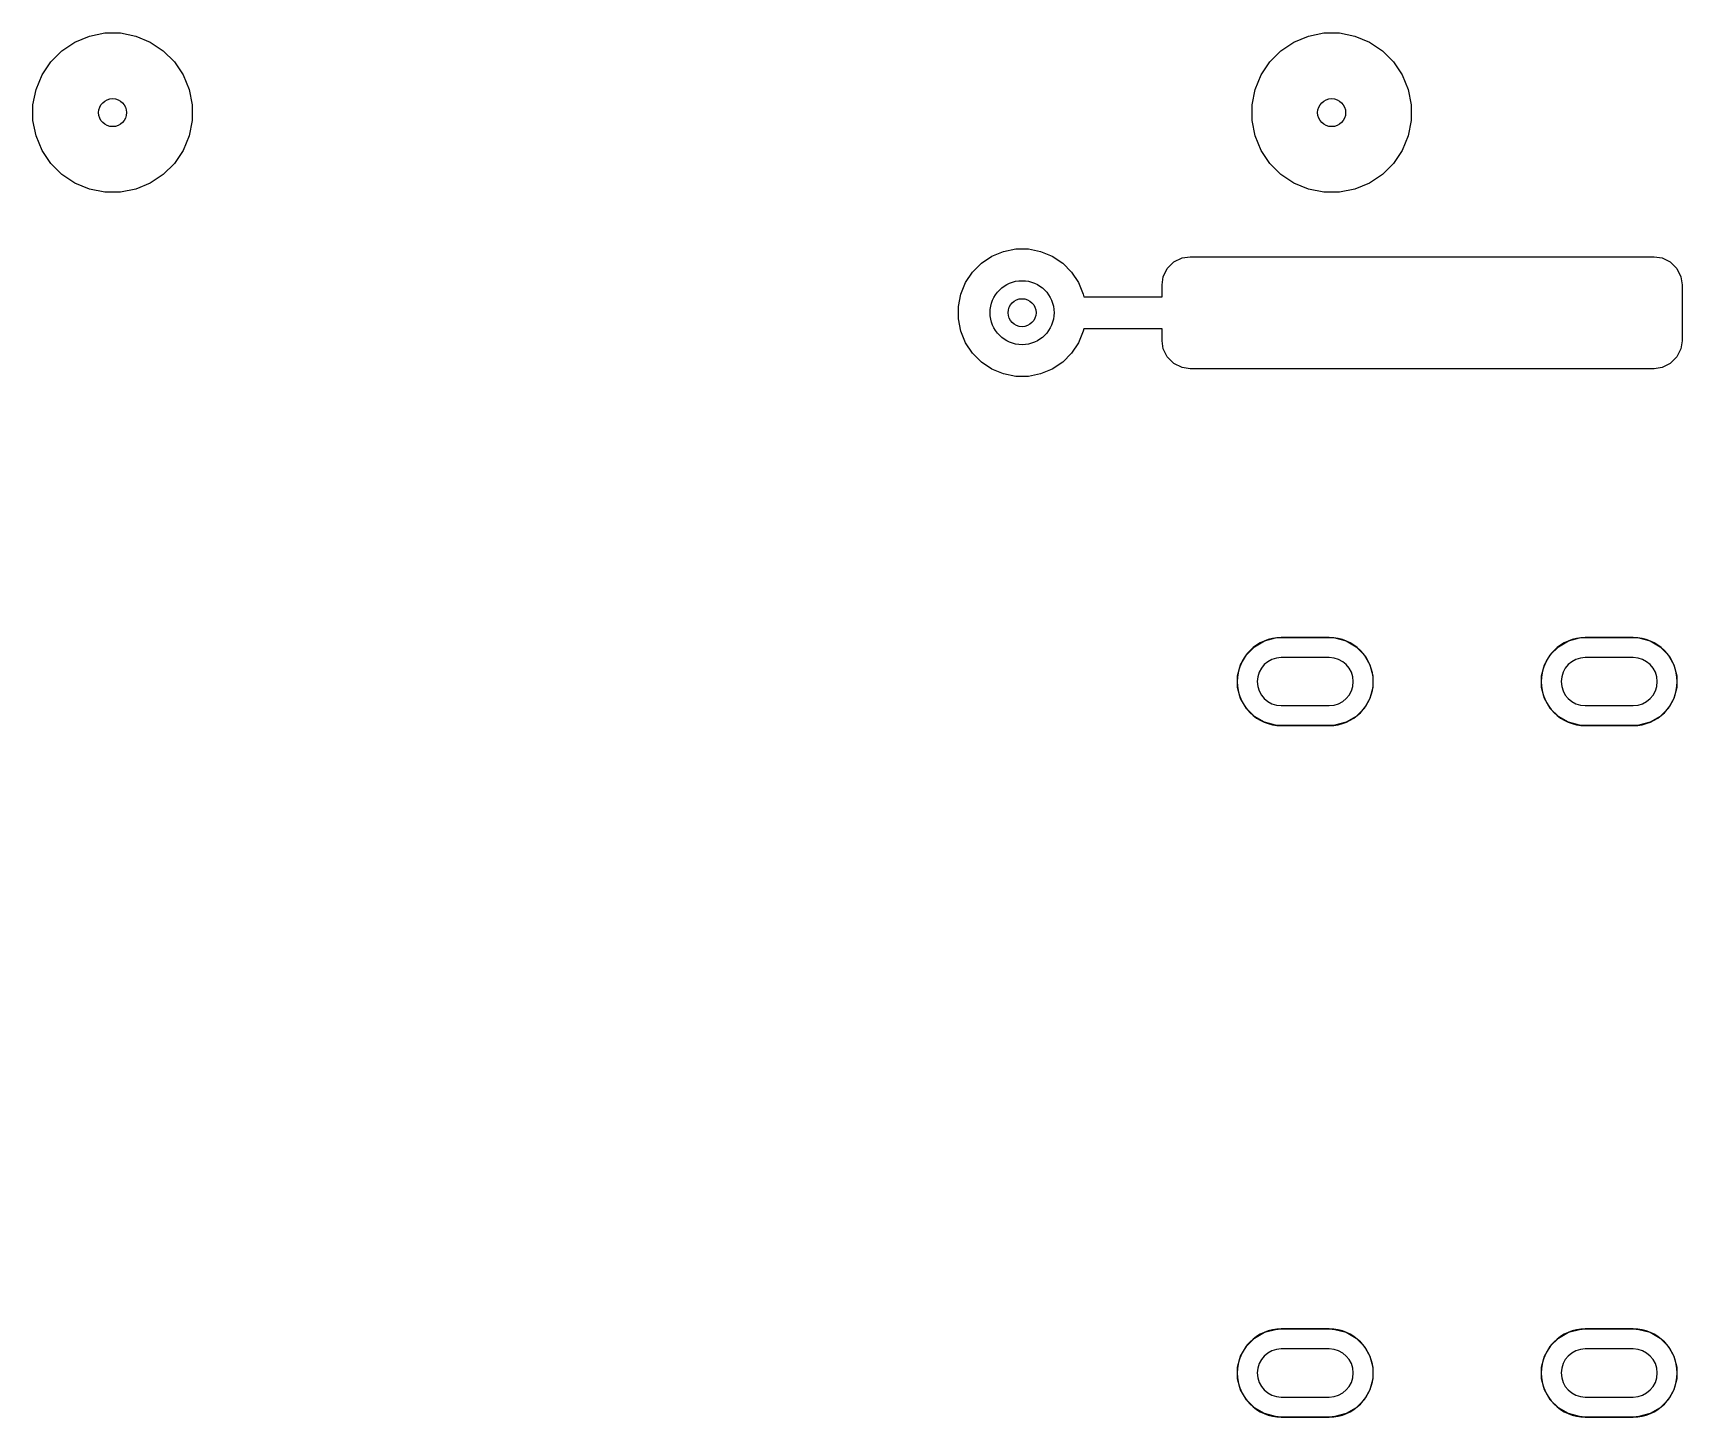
# Model space of a CAD drawing. Header units: millimetres. Extents: x 91.3 to 111.9, y -72 to -54.7.
import ezdxf

# ---------------------------------------------------------------- set-up
doc = ezdxf.new("R2010")
doc.units = ezdxf.units.MM
doc.layers.add('B.Cu', color=153, linetype='CONTINUOUS', true_color=0x4d7fc4)

msp = doc.modelspace()

# ---------------------------------------------------------------- linework, layer by layer
at = {"layer": 'B.Cu', "linetype": 'CONTINUOUS'}
for p, q in [((91.670341, -54.924005), (91.833337, -54.815094)), ((91.833337, -54.815094), (92.014449, -54.740075)), ((92.014449, -54.740075), (92.206717, -54.70183)), ((92.206717, -54.70183), (92.402751, -54.70183)), ((92.402751, -54.70183), (92.595019, -54.740075)), ((92.595019, -54.740075), (92.776131, -54.815094)), ((92.776131, -54.815094), (92.939127, -54.924005)), ((106.910341, -54.924005), (107.073337, -54.815094)), ((107.073337, -54.815094), (107.254449, -54.740075)), ((107.254449, -54.740075), (107.446717, -54.70183)), ((107.446717, -54.70183), (107.642751, -54.70183)), ((107.642751, -54.70183), (107.835019, -54.740075)), ((107.835019, -54.740075), (108.016131, -54.815094)), ((108.016131, -54.815094), (108.179127, -54.924005)), ((91.531724, -55.062622), (91.670341, -54.924005)), ((92.939127, -54.924005), (93.077744, -55.062622)), ((106.771724, -55.062622), (106.910341, -54.924005)), ((108.179127, -54.924005), (108.317744, -55.062622)), ((91.347794, -55.40673), (91.422813, -55.225618)), ((91.422813, -55.225618), (91.531724, -55.062622)), ((93.077744, -55.062622), (93.186655, -55.225618)), ((93.186655, -55.225618), (93.261674, -55.40673)), ((106.587794, -55.40673), (106.662813, -55.225618)), ((106.662813, -55.225618), (106.771724, -55.062622)), ((108.317744, -55.062622), (108.426655, -55.225618)), ((108.426655, -55.225618), (108.501674, -55.40673)), ((91.309549, -55.598998), (91.347794, -55.40673)), ((93.261674, -55.40673), (93.299919, -55.598998)), ((106.549549, -55.598998), (106.587794, -55.40673)), ((108.501674, -55.40673), (108.539919, -55.598998)), ((91.309549, -55.795032), (91.309549, -55.598998)), ((93.299919, -55.598998), (93.299919, -55.795032)), ((106.549549, -55.795032), (106.549549, -55.598998)), ((108.539919, -55.598998), (108.539919, -55.795032)), ((91.347794, -55.9873), (91.309549, -55.795032)), ((93.299919, -55.795032), (93.261674, -55.9873)), ((106.587794, -55.9873), (106.549549, -55.795032)), ((108.539919, -55.795032), (108.501674, -55.9873)), ((91.422813, -56.168412), (91.347794, -55.9873)), ((93.261674, -55.9873), (93.186655, -56.168412)), ((106.662813, -56.168412), (106.587794, -55.9873)), ((108.501674, -55.9873), (108.426655, -56.168412)), ((91.531724, -56.331408), (91.422813, -56.168412)), ((93.186655, -56.168412), (93.077744, -56.331408)), ((106.771724, -56.331408), (106.662813, -56.168412)), ((108.426655, -56.168412), (108.317744, -56.331408)), ((91.670341, -56.470025), (91.531724, -56.331408)), ((91.833337, -56.578936), (91.670341, -56.470025)), ((92.939127, -56.470025), (92.776131, -56.578936)), ((93.077744, -56.331408), (92.939127, -56.470025)), ((106.910341, -56.470025), (106.771724, -56.331408)), ((107.073337, -56.578936), (106.910341, -56.470025)), ((108.179127, -56.470025), (108.016131, -56.578936)), ((108.317744, -56.331408), (108.179127, -56.470025)), ((92.014449, -56.653955), (91.833337, -56.578936)), ((92.206717, -56.6922), (92.014449, -56.653955)), ((92.595019, -56.653955), (92.402751, -56.6922)), ((92.776131, -56.578936), (92.595019, -56.653955)), ((107.254449, -56.653955), (107.073337, -56.578936)), ((107.446717, -56.6922), (107.254449, -56.653955)), ((107.835019, -56.653955), (107.642751, -56.6922)), ((108.016131, -56.578936), (107.835019, -56.653955)), ((92.402751, -56.6922), (92.206717, -56.6922)), ((107.642751, -56.6922), (107.446717, -56.6922)), ((103.167219, -57.578607), (103.297617, -57.491478)), ((103.297617, -57.491478), (103.442506, -57.431463)), ((103.442506, -57.431463), (103.59632, -57.400867)), ((103.59632, -57.400867), (103.753148, -57.400867)), ((103.753148, -57.400867), (103.906962, -57.431463)), ((103.906962, -57.431463), (104.051851, -57.491478)), ((104.051851, -57.491478), (104.182249, -57.578607)), ((105.571357, -57.562168), (105.674866, -57.511565)), ((105.674866, -57.511565), (105.774734, -57.497015)), ((105.774734, -57.497015), (111.574734, -57.497015)), ((111.574734, -57.497015), (111.674602, -57.511565)), ((111.674602, -57.511565), (111.778111, -57.562168)), ((102.969197, -57.819898), (103.056326, -57.6895)), ((103.056326, -57.6895), (103.167219, -57.578607)), ((104.182249, -57.578607), (104.293142, -57.6895)), ((104.293142, -57.6895), (104.380271, -57.819898)), ((105.439284, -57.747147), (105.489887, -57.643638)), ((105.489887, -57.643638), (105.571357, -57.562168)), ((111.778111, -57.562168), (111.859581, -57.643638)), ((111.859581, -57.643638), (111.910184, -57.747147)), ((102.909182, -57.964787), (102.969197, -57.819898)), ((104.380271, -57.819898), (104.440286, -57.964787)), ((105.424734, -57.847015), (105.439284, -57.747147)), ((105.424734, -57.997015), (105.424734, -57.847015)), ((111.910184, -57.747147), (111.924734, -57.847015)), ((111.924734, -57.847015), (111.924734, -58.547015)), ((102.878586, -58.118601), (102.909182, -57.964787)), ((102.878586, -58.275429), (102.878586, -58.118601)), ((104.440286, -57.964787), (104.446697, -57.997015)), ((104.446697, -57.997015), (105.424734, -57.997015)), ((102.909182, -58.429243), (102.878586, -58.275429)), ((102.969197, -58.574132), (102.909182, -58.429243)), ((104.440286, -58.429243), (104.380271, -58.574132)), ((104.446697, -58.397015), (104.440286, -58.429243)), ((105.424734, -58.397015), (104.446697, -58.397015)), ((105.424734, -58.547015), (105.424734, -58.397015)), ((105.439284, -58.646883), (105.424734, -58.547015)), ((111.924734, -58.547015), (111.910184, -58.646883)), ((103.056326, -58.70453), (102.969197, -58.574132)), ((103.167219, -58.815423), (103.056326, -58.70453)), ((104.293142, -58.70453), (104.182249, -58.815423)), ((104.380271, -58.574132), (104.293142, -58.70453)), ((105.489887, -58.750392), (105.439284, -58.646883)), ((105.571357, -58.831862), (105.489887, -58.750392)), ((111.859581, -58.750392), (111.778111, -58.831862)), ((111.910184, -58.646883), (111.859581, -58.750392)), ((103.297617, -58.902552), (103.167219, -58.815423)), ((103.442506, -58.962567), (103.297617, -58.902552)), ((104.051851, -58.902552), (103.906962, -58.962567)), ((104.182249, -58.815423), (104.051851, -58.902552)), ((105.674866, -58.882465), (105.571357, -58.831862)), ((105.774734, -58.897015), (105.674866, -58.882465)), ((111.574734, -58.897015), (105.774734, -58.897015)), ((111.674602, -58.882465), (111.574734, -58.897015)), ((111.778111, -58.831862), (111.674602, -58.882465)), ((103.59632, -58.993163), (103.442506, -58.962567)), ((103.753148, -58.993163), (103.59632, -58.993163)), ((103.906962, -58.962567), (103.753148, -58.993163)), ((106.842945, -62.26172), (106.914734, -62.257015)), ((106.914734, -62.257015), (107.514734, -62.257015)), ((107.514734, -62.257015), (106.914734, -62.257015)), ((107.514734, -62.257015), (107.586523, -62.26172)), ((110.642945, -62.26172), (110.714734, -62.257015)), ((110.714734, -62.257015), (111.314734, -62.257015)), ((111.314734, -62.257015), (110.714734, -62.257015)), ((111.314734, -62.257015), (111.386523, -62.26172)), ((106.47839, -62.472196), (106.579915, -62.370671)), ((106.579915, -62.370671), (106.704258, -62.298881)), ((106.704258, -62.298881), (106.842945, -62.26172)), ((107.586523, -62.26172), (107.72521, -62.298881)), ((107.72521, -62.298881), (107.849553, -62.370671)), ((107.849553, -62.370671), (107.951078, -62.472196)), ((110.27839, -62.472196), (110.379915, -62.370671)), ((110.379915, -62.370671), (110.504258, -62.298881)), ((110.504258, -62.298881), (110.642945, -62.26172)), ((111.386523, -62.26172), (111.52521, -62.298881)), ((111.52521, -62.298881), (111.649553, -62.370671)), ((111.649553, -62.370671), (111.751078, -62.472196)), ((106.369439, -62.735226), (106.4066, -62.596539)), ((106.4066, -62.596539), (106.47839, -62.472196)), ((107.514734, -62.507015), (106.914734, -62.507015)), ((107.951078, -62.472196), (108.022868, -62.596539)), ((108.022868, -62.596539), (108.060029, -62.735226)), ((110.169439, -62.735226), (110.2066, -62.596539)), ((110.2066, -62.596539), (110.27839, -62.472196)), ((111.314734, -62.507015), (110.714734, -62.507015)), ((111.751078, -62.472196), (111.822868, -62.596539)), ((111.822868, -62.596539), (111.860029, -62.735226)), ((106.369439, -62.878804), (106.369439, -62.735226)), ((108.060029, -62.735226), (108.060029, -62.878804)), ((110.169439, -62.878804), (110.169439, -62.735226)), ((111.860029, -62.735226), (111.860029, -62.878804)), ((106.4066, -63.017491), (106.369439, -62.878804)), ((106.47839, -63.141834), (106.4066, -63.017491)), ((108.022868, -63.017491), (107.951078, -63.141834)), ((108.060029, -62.878804), (108.022868, -63.017491)), ((110.2066, -63.017491), (110.169439, -62.878804)), ((110.27839, -63.141834), (110.2066, -63.017491)), ((111.822868, -63.017491), (111.751078, -63.141834)), ((111.860029, -62.878804), (111.822868, -63.017491)), ((106.579915, -63.243359), (106.47839, -63.141834)), ((106.704258, -63.315149), (106.579915, -63.243359)), ((106.914734, -63.107015), (107.514734, -63.107015)), ((107.849553, -63.243359), (107.72521, -63.315149)), ((107.951078, -63.141834), (107.849553, -63.243359)), ((110.379915, -63.243359), (110.27839, -63.141834)), ((110.504258, -63.315149), (110.379915, -63.243359)), ((110.714734, -63.107015), (111.314734, -63.107015)), ((111.649553, -63.243359), (111.52521, -63.315149)), ((111.751078, -63.141834), (111.649553, -63.243359)), ((106.842945, -63.35231), (106.704258, -63.315149)), ((106.914734, -63.357015), (106.842945, -63.35231)), ((107.514734, -63.357015), (106.914734, -63.357015)), ((106.914734, -63.357015), (107.514734, -63.357015)), ((107.586523, -63.35231), (107.514734, -63.357015)), ((107.72521, -63.315149), (107.586523, -63.35231)), ((110.642945, -63.35231), (110.504258, -63.315149)), ((110.714734, -63.357015), (110.642945, -63.35231)), ((111.314734, -63.357015), (110.714734, -63.357015)), ((110.714734, -63.357015), (111.314734, -63.357015)), ((111.386523, -63.35231), (111.314734, -63.357015)), ((111.52521, -63.315149), (111.386523, -63.35231)), ((106.704258, -70.938881), (106.842945, -70.90172)), ((106.842945, -70.90172), (106.914734, -70.897015)), ((106.914734, -70.897015), (107.514734, -70.897015)), ((107.514734, -70.897015), (106.914734, -70.897015)), ((107.514734, -70.897015), (107.586523, -70.90172)), ((107.586523, -70.90172), (107.72521, -70.938881)), ((110.504258, -70.938881), (110.642945, -70.90172)), ((110.642945, -70.90172), (110.714734, -70.897015)), ((110.714734, -70.897015), (111.314734, -70.897015)), ((111.314734, -70.897015), (110.714734, -70.897015)), ((111.314734, -70.897015), (111.386523, -70.90172)), ((111.386523, -70.90172), (111.52521, -70.938881)), ((106.4066, -71.236539), (106.47839, -71.112196)), ((106.47839, -71.112196), (106.579915, -71.010671)), ((106.579915, -71.010671), (106.704258, -70.938881)), ((107.72521, -70.938881), (107.849553, -71.010671)), ((107.849553, -71.010671), (107.951078, -71.112196)), ((107.951078, -71.112196), (108.022868, -71.236539)), ((110.2066, -71.236539), (110.27839, -71.112196)), ((110.27839, -71.112196), (110.379915, -71.010671)), ((110.379915, -71.010671), (110.504258, -70.938881)), ((111.52521, -70.938881), (111.649553, -71.010671)), ((111.649553, -71.010671), (111.751078, -71.112196)), ((111.751078, -71.112196), (111.822868, -71.236539)), ((106.369439, -71.375226), (106.4066, -71.236539)), ((107.514734, -71.147015), (106.914734, -71.147015)), ((108.022868, -71.236539), (108.060029, -71.375226)), ((110.169439, -71.375226), (110.2066, -71.236539)), ((111.314734, -71.147015), (110.714734, -71.147015)), ((111.822868, -71.236539), (111.860029, -71.375226)), ((106.369439, -71.518804), (106.369439, -71.375226)), ((106.4066, -71.657491), (106.369439, -71.518804)), ((108.060029, -71.518804), (108.022868, -71.657491)), ((108.060029, -71.375226), (108.060029, -71.518804)), ((110.169439, -71.518804), (110.169439, -71.375226)), ((110.2066, -71.657491), (110.169439, -71.518804)), ((111.860029, -71.518804), (111.822868, -71.657491)), ((111.860029, -71.375226), (111.860029, -71.518804)), ((106.47839, -71.781834), (106.4066, -71.657491)), ((108.022868, -71.657491), (107.951078, -71.781834)), ((110.27839, -71.781834), (110.2066, -71.657491)), ((111.822868, -71.657491), (111.751078, -71.781834)), ((106.579915, -71.883359), (106.47839, -71.781834)), ((106.704258, -71.955149), (106.579915, -71.883359)), ((106.914734, -71.747015), (107.514734, -71.747015)), ((107.849553, -71.883359), (107.72521, -71.955149)), ((107.951078, -71.781834), (107.849553, -71.883359)), ((110.379915, -71.883359), (110.27839, -71.781834)), ((110.504258, -71.955149), (110.379915, -71.883359)), ((110.714734, -71.747015), (111.314734, -71.747015)), ((111.649553, -71.883359), (111.52521, -71.955149)), ((111.751078, -71.781834), (111.649553, -71.883359)), ((106.842945, -71.99231), (106.704258, -71.955149)), ((106.914734, -71.997015), (106.842945, -71.99231)), ((107.514734, -71.997015), (106.914734, -71.997015)), ((106.914734, -71.997015), (107.514734, -71.997015)), ((107.586523, -71.99231), (107.514734, -71.997015)), ((107.72521, -71.955149), (107.586523, -71.99231)), ((110.642945, -71.99231), (110.504258, -71.955149)), ((110.714734, -71.997015), (110.642945, -71.99231)), ((111.314734, -71.997015), (110.714734, -71.997015)), ((110.714734, -71.997015), (111.314734, -71.997015)), ((111.386523, -71.99231), (111.314734, -71.997015)), ((111.52521, -71.955149), (111.386523, -71.99231))]:
    msp.add_line(p, q, dxfattribs=at)
at = {"layer": 'B.Cu'}
for centre, radius in [((92.304734, -55.697015), 0.175), ((92.304734, -55.697015), 0.175), ((107.544734, -55.697015), 0.175), ((107.544734, -55.697015), 0.175), ((103.674734, -58.197015), 0.4), ((103.674734, -58.197015), 0.175)]:
    msp.add_circle(centre, radius, dxfattribs=at)
for centre, radius, start, end in [((106.914734, -62.807015), 0.55, 90, 270), ((107.514734, -62.807015), 0.55, -90, 90), ((110.714734, -62.807015), 0.55, 90, 270), ((111.314734, -62.807015), 0.55, -90, 90), ((106.914734, -62.807015), 0.3, 90, 270), ((107.514734, -62.807015), 0.3, -90, 90), ((110.714734, -62.807015), 0.3, 90, 270), ((111.314734, -62.807015), 0.3, -90, 90), ((106.914734, -71.447015), 0.55, 90, 270), ((107.514734, -71.447015), 0.55, -90, 90), ((110.714734, -71.447015), 0.55, 90, 270), ((111.314734, -71.447015), 0.55, -90, 90), ((106.914734, -71.447015), 0.3, 90, 270), ((107.514734, -71.447015), 0.3, -90, 90), ((110.714734, -71.447015), 0.3, 90, 270), ((111.314734, -71.447015), 0.3, -90, 90)]:
    msp.add_arc(centre, radius, start, end, dxfattribs=at)

doc.saveas('drawing.dxf')
